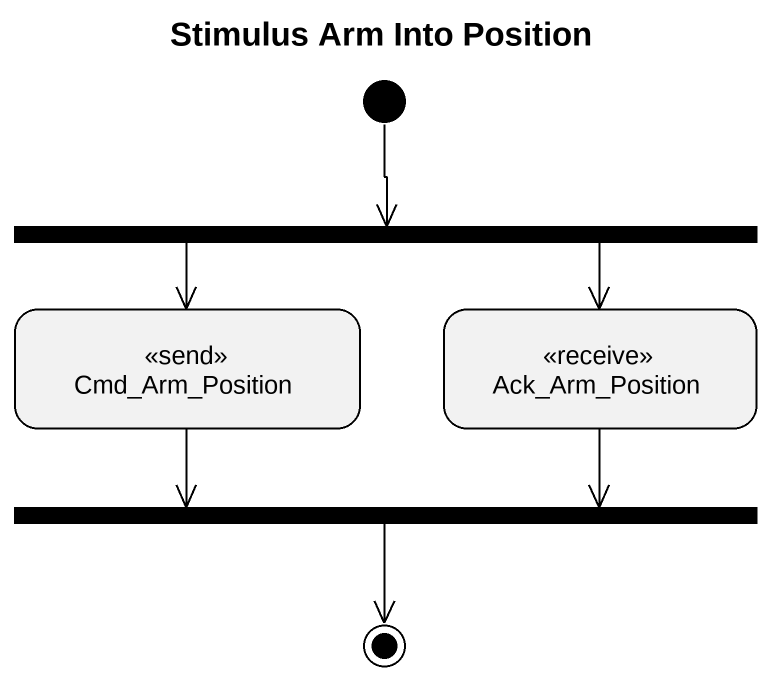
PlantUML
@startuml
title Stimulus Arm Into Position
hide empty description
state fork1 <<fork>>
state Cmd_Arm_Position <<send>>
state Ack_Arm_Position <<receive>>
state fork2 <<join>>
[*] --> fork1
fork1 --> Cmd_Arm_Position
fork1 --> Ack_Arm_Position
Cmd_Arm_Position --> fork2
Ack_Arm_Position --> fork2
fork2 --> [*]
@enduml
